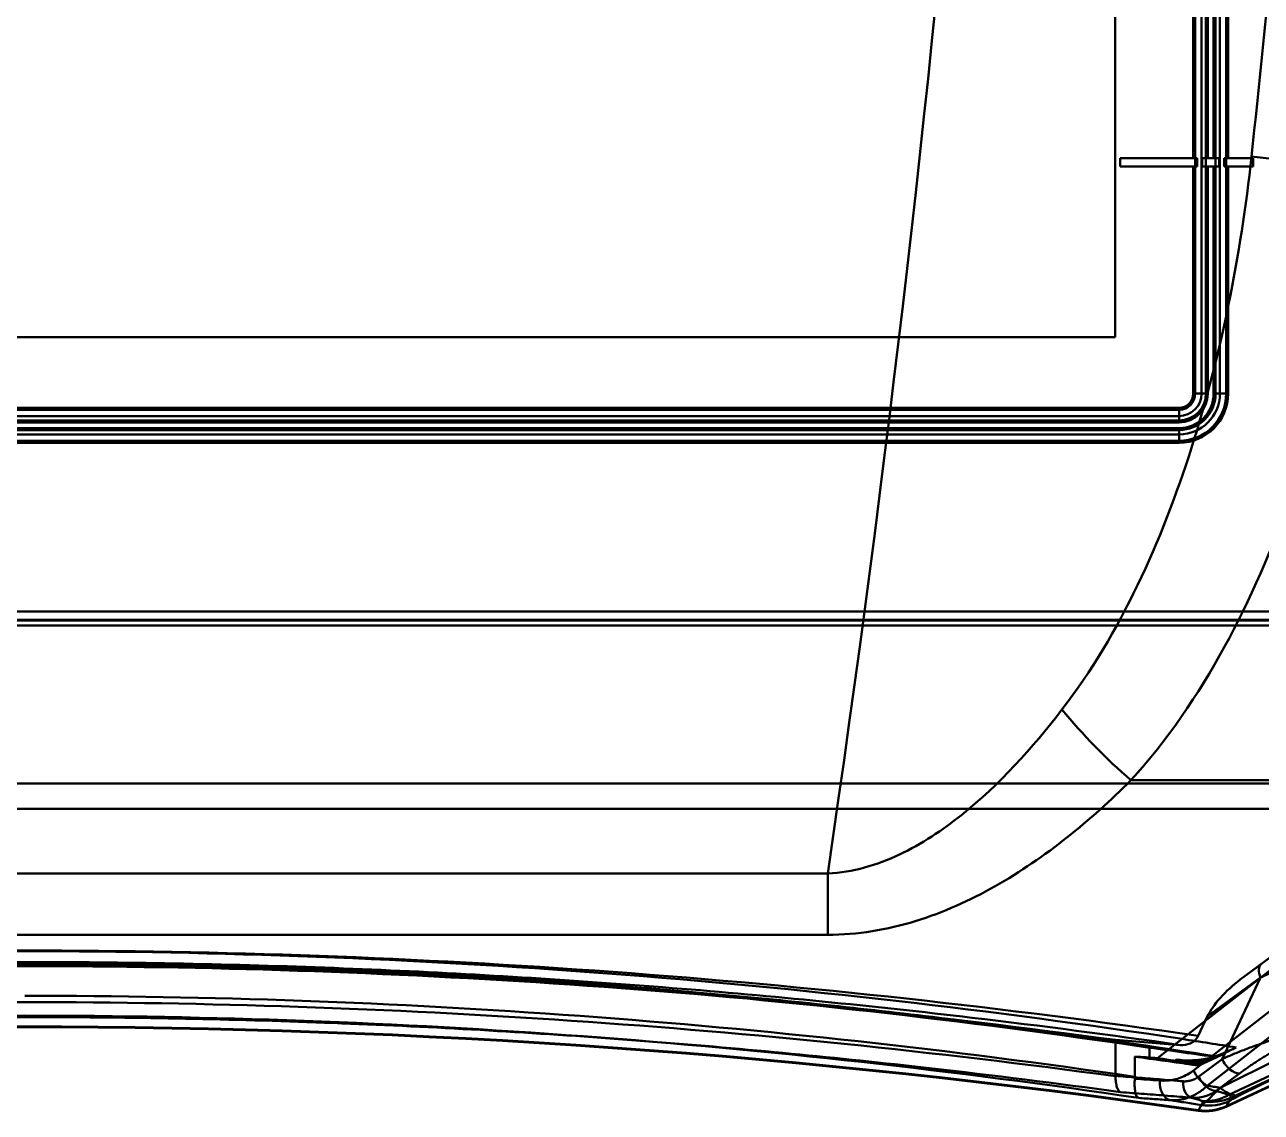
# Model space of a CAD drawing. Header units: millimetres. Extents: x -142 to 142, y -208 to 161.
# Drawn here: x 0 to 74.4, y -133.6 to -68.2 of the extents above; entities that cross this region are included whole.
import ezdxf

# ---------------------------------------------------------------- set-up
doc = ezdxf.new("R2010")
doc.units = ezdxf.units.MM
doc.layers.add('1', color=7, linetype='Continuous', true_color=0xffffff)

msp = doc.modelspace()

# ---------------------------------------------------------------- linework, layer by layer
at = {"layer": '1', "color": 251, "linetype": 'Continuous', "lineweight": 50}
for p, q in [((70.417, 95.7, 24.5), (70.417, -90.4, 24.5)), ((70.797, 95.7, 24.675), (70.797, -90.4, 24.675)), ((71.06, 95.7, 25.07), (71.06, -90.4, 25.07)), ((71.64, 95.7, 25.07), (71.64, -90.4, 25.07)), ((71.903, -90.4, 24.675), (71.903, 95.7, 24.675)), ((72.283, 95.7, 24.5), (72.283, -90.4, 24.5)), ((65.6, -87, 24.72), (65.6, 87, 24.72)), ((65.6, -87, 24.5), (65.6, 87, 24.5)), ((70.3, -61.242, 24.72), (70.3, -76.242, 24.72)), ((71.177, -61.242, 24.85), (71.177, -76.242, 24.85)), ((71.523, -61.242, 24.85), (71.523, -76.242, 24.85)), ((72.4, -61.242, 24.72), (72.4, -76.242, 24.72)), ((70.533, -76.242, 24.92), (65.902, -76.242, 24.92)), ((65.902, -76.242, 24.92), (65.902, -76.742, 24.92)), ((65.902, -76.242, 24.72), (65.902, -76.742, 24.72)), ((65.902, -76.242, 24.72), (65.902, -76.242, 24.92)), ((70.3, -76.242, 24.72), (65.902, -76.242, 24.72)), ((70.533, -76.242, 24.92), (70.533, -76.742, 24.92)), ((70.841, -76.242, 24.72), (70.841, -76.742, 24.72)), ((71.859, -76.242, 24.72), (70.841, -76.242, 24.72)), ((71.523, -76.242, 24.85), (71.177, -76.242, 24.85)), ((71.859, -76.242, 24.72), (71.859, -76.742, 24.72)), ((73.902, -76.242, 24.92), (72.167, -76.242, 24.92)), ((72.167, -76.242, 24.92), (72.167, -76.742, 24.92)), ((73.902, -76.242, 24.72), (72.4, -76.242, 24.72)), ((73.902, -76.742, 24.92), (73.902, -76.242, 24.92)), ((73.902, -76.242, 24.72), (73.902, -76.242, 24.92)), ((73.902, -76.742, 24.72), (73.902, -76.242, 24.72)), ((65.902, -76.742, 24.92), (70.533, -76.742, 24.92)), ((65.902, -76.742, 24.72), (70.3, -76.742, 24.72)), ((65.902, -76.742, 24.72), (65.902, -76.742, 24.92)), ((70.3, -76.742, 24.72), (70.3, -90.4, 24.72)), ((70.841, -76.742, 24.72), (71.859, -76.742, 24.72)), ((71.177, -76.742, 24.85), (71.177, -90.4, 24.85)), ((71.523, -76.742, 24.85), (71.177, -76.742, 24.85)), ((71.523, -76.742, 24.85), (71.523, -90.4, 24.85)), ((72.167, -76.742, 24.92), (73.902, -76.742, 24.92)), ((72.4, -76.742, 24.72), (72.4, -90.4, 24.72)), ((72.4, -76.742, 24.72), (73.902, -76.742, 24.72)), ((73.902, -76.742, 24.72), (73.902, -76.742, 24.92)), ((-65.6, -87, 24.72), (65.6, -87, 24.72)), ((-65.6, -87, 24.5), (65.6, -87, 24.5)), ((65.6, -87, 24.72), (65.6, -87, 24.5)), ((69.45, -91.25, 24.72), (-69.45, -91.25, 24.72)), ((69.45, -91.367, 24.5), (-69.45, -91.367, 24.5)), ((69.45, -91.747, 24.675), (-69.45, -91.747, 24.675)), ((69.45, -92.01, 25.07), (-69.45, -92.01, 25.07)), ((69.45, -92.127, 24.85), (-69.45, -92.127, 24.85)), ((69.45, -92.473, 24.85), (-69.45, -92.473, 24.85)), ((69.45, -92.59, 25.07), (-69.45, -92.59, 25.07)), ((-69.45, -92.853, 24.675), (69.45, -92.853, 24.675)), ((69.45, -93.233, 24.5), (-69.45, -93.233, 24.5)), ((69.45, -93.35, 24.72), (-69.45, -93.35, 24.72)), ((-92.003, -103.5, 24), (92.003, -103.5, 24)), ((-92.003, -103.5, 24.72), (92.003, -103.5, 24.72)), ((94.195, -113.658, -17.978), (66.553, -113.658, -17.978)), ((72.282, -133.294), (114.262, -113.719)), ((72.304, -133.255, 0.6), (114.146, -113.744, 0.6)), ((112.799, -113.757, -9.71), (72.442, -132.576, -9.71)), ((113.065, -113.869, -8.466), (72.594, -132.741, -8.466)), ((69.626, -129.219, 7.793), (87.374, -115.38, 24.286)), ((70.323, -131.111, 8.44), (88.421, -116.998, 25.258)), ((71.139, -132.03, 8.332), (89.238, -117.918, 25.151)), ((48.305, -119.271, -15), (-48.305, -119.271, -15)), ((-48.305, -122.952, -14.298), (48.305, -122.952, -14.298)), ((73.126, -125.651, -13.229), (76.21, -123.36, -14.137)), ((73.126, -125.651, -13.229), (74.391, -124.726, -14.29)), ((71.145, -127.868, -12.352), (74.348, -125.526, -15.039)), ((72.035, -130.428, -13.098), (74.348, -125.526, -15.039)), ((71.145, -127.868, -12.352), (70.595, -129.032, -11.891)), ((65.616, -129.28, -7.713), (65.616, -131.442, -7.713)), ((68.149, -130.371, 6.42), (69.626, -129.219, 7.793)), ((67.671, -130.405, 5), (67.671, -129.748, 5)), ((72.055, -130.156, -5), (70.632, -130.819, -5)), ((70.712, -130.763, 5.953), (72.883, -129.727, 7.187)), ((66.789, -130.274, 5.156), (66.789, -131.493, 5.156)), ((70.632, -130.819, 5), (71.711, -130.316, 5)), ((70.634, -131.477, -11.923), (72.035, -130.428, -13.098)), ((71.91, -132.151, 8.188), (75.43, -130.41, 10.263)), ((73.177, -132.569, 6.391), (76.697, -130.828, 8.466)), ((71.681, -132.344, -11.449), (73.082, -131.294, -12.625)), ((70.587, -133.546, 0.6), (70.587, -133.546)), ((72.282, -133.294, 0.6), (72.282, -133.294))]:
    msp.add_line(p, q, dxfattribs=at)
at = {"layer": '1', "color": 251, "linetype": 'Continuous', "lineweight": 50, "extrusion": (0, 0, -1)}
for centre, radius, start, end in [((1114, 51.8, 15), 1174.827, 181.210623, 188.372823), ((1114, 51.8, 22.5), 1194.67, 185.534115, 186.147589), ((-69.45, -90.4, -24.5), 2.833, 180, 270), ((-69.45, -90.4, -24.72), 2.95, 180, 270), ((-69.45, -90.4, -24.5), 0.967, 180, 270), ((-69.45, -90.4, -24.675), 1.347, 180, 270), ((-69.45, -90.4, -25.07), 1.61, 180, 270), ((-69.45, -90.4, -24.72), 0.85, 180, 270), ((-69.45, -90.4, -24.85), 2.073, 180, 270), ((-69.45, -90.4, -24.85), 1.727, 180, 270), ((-69.45, -90.4, -25.07), 2.19, 180, 270), ((0, -625.5), 496.993, 81.83474, 98.16526), ((0, -625.5, 5), 499.698, 97.94728, 98.12595)]:
    msp.add_arc(centre, radius, start, end, dxfattribs=at)
at = {"layer": '1', "color": 251, "linetype": 'Continuous', "lineweight": 50, "extrusion": (0, -1, 0)}
for centre, radius, start, end in [((71.06, 24.07, 76.242), 1, 121.78833, 139.4584), ((71.177, 24.35, 76.242), 0.5, 90, 132.26858), ((71.523, 24.35, 76.242), 0.5, 47.73142, 90), ((71.64, 24.07, 76.242), 1, 40.5416, 58.21167), ((71.06, 24.07, 76.742), 1, 121.78833, 139.4584), ((71.177, 24.35, 76.742), 0.5, 90, 132.26858), ((71.523, 24.35, 76.742), 0.5, 47.73142, 90), ((71.64, 24.07, 76.742), 1, 40.5416, 58.21167), ((71.06, 24.07, 90.4), 1, 90, 139.4584), ((70.417, 25, 90.4), 0.5, 270, 319.4584), ((71.177, 24.35, 90.4), 0.5, 90, 139.4584), ((71.523, 24.35, 90.4), 0.5, 40.5416, 90), ((71.64, 24.07, 90.4), 1, 40.5416, 90)]:
    msp.add_arc(centre, radius, start, end, dxfattribs=at)
at = {"layer": '1', "color": 251, "linetype": 'Continuous', "lineweight": 50, "extrusion": (0.10709, 0.994249, -1.3798e-15)}
msp.add_arc((-88.144, -15, -67.796), 10, 270, 311.40962, dxfattribs=at)
at = {"layer": '1', "color": 251, "linetype": 'Continuous', "lineweight": 50}
for centre, radius, start, end in [((69.45, -90.4, 24.675), 2.453, 270, 0), ((0, -625.5, 0.6), 497.035, 81.83287, 98.16713), ((0, -625.5, 0.6), 496.993, 81.83474, 98.16526), ((0, -625.5, 5), 500.35, 81.75988, 82.22703), ((0, -625.5, 5), 499.698, 81.87405, 82.21684)]:
    msp.add_arc(centre, radius, start, end, dxfattribs=at)
at = {"layer": '1', "color": 251, "linetype": 'Continuous', "lineweight": 50, "extrusion": (0, 1, 0)}
msp.add_arc((-72.283, 25, -90.4), 0.5, 270, 319.4584, dxfattribs=at)
at = {"layer": '1', "color": 251, "linetype": 'Continuous', "lineweight": 50, "extrusion": (-1, 0, 0)}
for centre, radius, start, end in [((92.01, 24.07, -69.45), 1, 90, 139.4584), ((91.367, 25, -69.45), 0.5, 270, 319.4584), ((92.127, 24.35, -69.45), 0.5, 90, 139.4584), ((92.473, 24.35, -69.45), 0.5, 40.5416, 90), ((92.59, 24.07, -69.45), 1, 40.5416, 90)]:
    msp.add_arc(centre, radius, start, end, dxfattribs=at)
at = {"layer": '1', "color": 251, "linetype": 'Continuous', "lineweight": 50, "extrusion": (1, 0, 0)}
for centre, radius, start, end in [((-93.233, 25, 69.45), 0.5, 270, 319.4584), ((-119.271, -5, 48.305), 10, 248.4, 270)]:
    msp.add_arc(centre, radius, start, end, dxfattribs=at)
at = {"layer": '1', "color": 251, "linetype": 'Continuous', "lineweight": 50, "extrusion": (0.682066, 0.679937, -0.269206)}
msp.add_arc((-124.873, -16.573, -27.047), 10, 254.8878, 289.47124, dxfattribs=at)
at = {"layer": '1', "color": 251, "linetype": 'Continuous', "lineweight": 50, "extrusion": (0.668371, 0.488622, -0.560829)}
msp.add_arc((-145.592, -19.413, -3.209), 1, 292.29374, 358.79214, dxfattribs=at)
at = {"layer": '1', "color": 251, "linetype": 'Continuous', "lineweight": 50, "extrusion": (0.664362, 0.497851, -0.557466)}
for centre, start in [((-147.957, -21.418, -9.774), 200.62011), ((-147.957, -21.418, -11.883), 200.62017)]:
    msp.add_arc(centre, 1, start, 292.67255, dxfattribs=at)
at = {"layer": '1', "color": 251, "linetype": 'Continuous', "lineweight": 50, "extrusion": (0.63609, 0.495984, 0.591091)}
msp.add_arc((-147.138, 20.592, -15.309), 1.2, 65.25515, 127.16442, dxfattribs=at)
at = {"layer": '1', "color": 251, "linetype": 'Continuous', "lineweight": 50, "extrusion": (0.73146, -0.054363, 0.679714)}
msp.add_arc((-126.236, -49.319, 61.551), 1.2, 92.89196, 174.54268, dxfattribs=at)
at = {"layer": '1', "color": 251, "linetype": 'Continuous', "lineweight": 50, "extrusion": (0.764494, -0.0636, -0.641486)}
msp.add_arc((-125.48, 44.019, 68.804), 1, 185.21714, 266.94522, dxfattribs=at)
at = {"layer": '1', "color": 251, "linetype": 'Continuous', "lineweight": 50, "extrusion": (0.79247, 0.392043, 0.467219)}
msp.add_arc((-148.275, 2.322, 9.003), 3, 133.36309, 177.17215, dxfattribs=at)
at = {"layer": '1', "color": 251, "linetype": 'Continuous', "lineweight": 50, "extrusion": (0.036731, 0.065168, 0.997198)}
msp.add_arc((-125.981, 78.653, -0.694), 3, 111.17111, 144.33126, dxfattribs=at)
at = {"layer": '1', "color": 251, "linetype": 'Continuous', "lineweight": 50, "extrusion": (0.397592, -0.121404, 0.909495)}
msp.add_arc((-103.508, -100.154, 36.067), 3, 189.65988, 224.69213, dxfattribs=at)
at = {"layer": '1', "color": 251, "linetype": 'Continuous', "lineweight": 50, "extrusion": (-0.036722, -0.065163, 0.997199)}
msp.add_arc((125.975, -78.662, -2.458), 3, 291.15696, 324.32684, dxfattribs=at)
at = {"layer": '1', "color": 251, "linetype": 'Continuous', "lineweight": 50, "extrusion": (-5.55112e-17, 0.368125, 0.929776)}
msp.add_ellipse((73.181, -126.849, -12.755), major_axis=(2.082, 1.914, -0.758), ratio=0.341572, start_param=1.27016, end_param=2.430776, dxfattribs=at)
at = {"layer": '1', "color": 251, "linetype": 'Continuous', "lineweight": 50, "extrusion": (0.680721, 0, -0.732543)}
msp.add_ellipse((32.326, -625.5, -26.869), major_axis=(497.47, 0, 462.277), ratio=0.730995, start_param=4.781722, end_param=4.784463, dxfattribs=at)
at = {"layer": '1', "color": 251, "linetype": 'Continuous', "lineweight": 50, "extrusion": (0, -0.766044, 0.642788)}
msp.add_ellipse((0, -587.02, -537.794), major_axis=(0, 461.742, 550.283), ratio=0.640552, start_param=6.128897, end_param=6.134532, dxfattribs=at)
at = {"layer": '1', "color": 251, "linetype": 'Continuous', "lineweight": 50}
for points, knots in [([(73.8, -76.137, -22.5), (73.478, -79.122, -22.5), (73.018, -82.103, -22.386), (71.827, -87.949, -21.949), (71.095, -90.828, -21.624), (69.296, -96.486, -20.783), (68.224, -99.27, -20.262), (65.677, -104.552, -19.091), (64.203, -107.07, -18.437), (62.402, -109.408, -17.76)], [0, 0, 0, 0, 0.25, 0.25, 0.5, 0.5, 0.75, 0.75, 1, 1, 1, 1]), ([(66.553, -113.658, -17.978), (68.762, -111.211, -18.946), (70.586, -108.525, -19.897), (73.736, -102.794, -21.621), (75.064, -99.718, -22.402), (77.262, -93.421, -23.669), (78.14, -90.197, -24.16), (79.532, -83.614, -24.826), (80.048, -80.23, -25), (80.376, -76.845, -25)], [0, 0, 0, 0, 0.25, 0.25, 0.5, 0.5, 0.75, 0.75, 1, 1, 1, 1]), ([(62.402, -109.408, -17.76), (60.619, -111.721, -17.09), (58.656, -113.911, -16.46), (55.202, -116.665, -15.683), (53.975, -117.485, -15.454), (51.268, -118.763, -15.11), (49.814, -119.199, -15), (48.305, -119.271, -15)], [0, 0, 0, 0, 0.5, 0.5, 0.75, 0.75, 1, 1, 1, 1]), ([(-71.761, -130.281, 5.599), (-69.378, -129.904, 6.051), (-62.463, -128.865, 7.296), (-50.944, -127.402, 9.049), (-37.18, -126.074, 10.64), (-23.356, -125.16, 11.735), (-9.489, -124.664, 12.33), (4.402, -124.586, 12.423), (18.313, -124.931, 12.01), (32.313, -125.702, 11.086), (46.313, -126.906, 9.644), (59.503, -128.449, 7.794), (67.936, -129.675, 6.325), (71.761, -130.281, 5.599)], [0, 0, 0, 0, 0.050806, 0.146967, 0.242969, 0.338789, 0.434529, 0.53033, 0.626213, 0.722587, 0.821067, 0.918459, 1, 1, 1, 1]), ([(69.53, -129.582, -10.997), (65.357, -128.98, -11.236), (55.19, -127.648, -11.764), (38.97, -126.042, -12.401), (20.878, -124.928, -12.843), (2.754, -124.488, -13.018), (-15.43, -124.724, -12.924), (-33.796, -125.649, -12.557), (-51.864, -127.25, -11.922), (-63.803, -128.755, -11.325), (-69.53, -129.582, -10.997)], [0, 0, 0, 0, 0.090753, 0.220595, 0.350439, 0.480302, 0.610093, 0.741142, 0.875464, 1, 1, 1, 1]), ([(65.929, -132.416, -6.851), (62.097, -131.889, -7.06), (52.743, -130.717, -7.526), (37.817, -129.287, -8.096), (21.155, -128.269, -8.502), (4.472, -127.827, -8.679), (-12.323, -127.962, -8.625), (-29.572, -128.701, -8.329), (-47.409, -130.115, -7.765), (-59.631, -131.552, -7.194), (-65.842, -132.404, -6.855), (-65.929, -132.416, -6.851)], [0, 0, 0, 0, 0.087816, 0.213966, 0.340103, 0.466289, 0.59225, 0.720791, 0.85767, 0.998004, 1, 1, 1, 1]), ([(65.929, -132.416, -6.851), (65.885, -132.403, -6.962), (65.802, -132.335, -7.182), (65.719, -132.16, -7.418), (65.67, -131.973, -7.565), (65.642, -131.815, -7.648), (65.624, -131.641, -7.7), (65.618, -131.521, -7.713), (65.617, -131.461, -7.713)], [0, 0, 0, 0, 0.25, 0.5, 0.625, 0.75, 0.875, 1, 1, 1, 1]), ([(67.007, -132.766, 3.954), (66.966, -132.75, 4.1), (66.889, -132.672, 4.388), (66.819, -132.466, 4.705), (66.783, -132.242, 4.91), (66.769, -132.049, 5.032), (66.768, -131.836, 5.117), (66.777, -131.686, 5.145), (66.784, -131.611, 5.152)], [0, 0, 0, 0, 0.25, 0.5, 0.625, 0.75, 0.875, 1, 1, 1, 1]), ([(68.931, -132.905, 5.747), (68.979, -132.908, 5.803), (69.074, -132.911, 5.917), (69.265, -132.906, 6.145), (69.504, -132.881, 6.428), (69.789, -132.82, 6.765), (70.166, -132.697, 7.208), (70.627, -132.462, 7.744), (70.974, -132.189, 8.143), (71.139, -132.03, 8.332)], [0, 0, 0, 0, 0.0625, 0.125, 0.25, 0.375, 0.5, 0.75, 1, 1, 1, 1]), ([(70.785, -133.192, 5.401), (70.81, -133.18, 5.562), (70.885, -133.141, 6.049), (71.102, -132.96, 6.779), (71.4, -132.674, 7.425), (71.635, -132.436, 7.812), (71.764, -132.303, 7.996), (71.844, -132.22, 8.104), (71.885, -132.177, 8.156), (71.91, -132.151, 8.188)], [0, 0, 0, 0, 0.1506, 0.455612, 0.714625, 0.854526, 0.926545, 0.955748, 1, 1, 1, 1]), ([(72.304, -133.255, 0.6), (72.33, -133.209, 1.312), (72.386, -133.11, 2.827), (72.446, -133.003, 4.458), (72.478, -132.947, 5.322)], [0, 0, 0, 0, 0.488549, 1, 1, 1, 1]), ([(70.609, -133.506, 0.6), (70.636, -133.459, 1.323), (70.692, -133.358, 2.862), (70.753, -133.25, 4.521), (70.785, -133.192, 5.401)], [0, 0, 0, 0, 0.48872, 1, 1, 1, 1])]:
    msp.add_open_spline(points, degree=3, knots=knots, dxfattribs=at)
for points, degree in [([(92.041, -104.038, 24.716), (-92.041, -104.038, 24.716)], 1), ([(92.01, -104, 24), (-92.01, -104, 24)], 1), ([(92.041, -104.337, 25), (-92.041, -104.337, 25)], 1), ([(-88.482, -113.848, 25), (88.482, -113.848, 25)], 1), ([(-87.374, -115.38, 24.286), (87.374, -115.38, 24.286)], 1), ([(-67.671, -129.748, 5), (-45.291, -126.411, 8.996), (0, -123.052, 12.992), (45.291, -126.411, 8.996), (67.671, -129.748, 5)], 3), ([(-65.616, -129.28, -7.713), (-43.744, -126.305, -8.896), (0, -123.369, -10.076), (43.744, -126.305, -8.896), (65.616, -129.28, -7.713)], 3), ([(74.348, -125.526, -15.039), (74.52, -125.451, -15.184), (74.878, -125.292, -15.454), (75.443, -125.033, -15.803), (76.032, -124.758, -16.096), (76.436, -124.564, -16.255), (76.641, -124.465, -16.324)], 3), ([(65.617, -131.461, -7.713), (54.758, -129.979, -8.3), (32.925, -127.751, -9.187), (0, -126.63, -9.636), (-32.925, -127.75, -9.187), (-54.758, -129.979, -8.3), (-65.617, -131.461, -7.713)], 3), ([(66.789, -131.493, 5.156), (55.719, -129.869, 7.106), (33.422, -127.425, 10.032), (11.096, -126.62, 10.994), (0, -126.62, 10.994)], 3), ([(0, -127.817, 9.878), (-22.423, -127.817, 9.878), (-44.845, -129.474, 7.903), (-67.007, -132.766, 3.954)], 3), ([(67.007, -132.766, 3.954), (44.845, -129.474, 7.903), (22.423, -127.817, 9.878), (0, -127.817, 9.878)], 3), ([(72.035, -130.428, -13.098), (72.247, -130.331, -13.276), (72.693, -130.137, -13.606), (73.418, -129.848, -14.012), (74.195, -129.563, -14.32), (74.741, -129.382, -14.441), (75.019, -129.295, -14.475)], 3), ([(72.055, -130.156, -5), (71.132, -130.586, -5), (70.097, -130.742, -5), (69.089, -130.601, -5)], 3), ([(71.881, -130.174, -7.358), (71.06, -130.482, -7.406), (70.168, -130.579, -7.458), (69.3, -130.454, -7.508)], 3), ([(72.253, -130.018, -7.336), (72.192, -130.047, -7.339), (72.069, -130.101, -7.347), (71.944, -130.15, -7.354), (71.881, -130.174, -7.358)], 3), ([(67.671, -130.405, 5), (67.377, -130.361, 5.052), (67.083, -130.318, 5.104), (66.789, -130.274, 5.156)], 3), ([(70.836, -130.677, -7.419), (70.324, -130.602, -7.449), (69.812, -130.527, -7.479), (69.3, -130.454, -7.508)], 3), ([(71.761, -130.281, 5.599), (71.745, -130.293, 5.399), (71.728, -130.304, 5.2), (71.711, -130.316, 5)], 3), ([(65.616, -131.442, -7.713), (65.616, -131.445, -7.713), (65.616, -131.452, -7.713), (65.617, -131.458, -7.713), (65.617, -131.461, -7.713)], 3), ([(66.789, -131.493, 5.156), (66.789, -131.513, 5.156), (66.788, -131.552, 5.156), (66.786, -131.591, 5.153), (66.784, -131.611, 5.152)], 3), ([(66.784, -131.611, 5.152), (67.024, -131.628, 5.374), (67.513, -131.663, 5.829), (68.021, -131.7, 6.301), (68.28, -131.719, 6.542)], 3), ([(68.28, -131.719, 6.542), (68.434, -131.731, 6.685), (68.735, -131.73, 6.965), (69.145, -131.672, 7.346), (69.562, -131.551, 7.733), (69.964, -131.363, 8.107), (70.206, -131.201, 8.332), (70.323, -131.111, 8.44)], 3), ([(70.197, -132.752, -10.438), (70.706, -132.801, -10.795), (71.231, -132.656, -11.152), (71.681, -132.344, -11.449)], 3), ([(71.139, -132.03, 8.332), (71.267, -132.05, 8.308), (71.524, -132.09, 8.261), (71.781, -132.131, 8.212), (71.91, -132.151, 8.188)], 3), ([(65.929, -132.416, -6.851), (66.404, -132.452, -7.249), (67.352, -132.524, -8.047), (68.775, -132.636, -9.243), (69.723, -132.713, -10.04), (70.197, -132.752, -10.438)], 3), ([(67.007, -132.766, 3.954), (67.307, -132.787, 4.234), (67.927, -132.831, 4.812), (68.589, -132.88, 5.429), (68.931, -132.905, 5.747)], 3), ([(68.931, -132.905, 5.747), (69.236, -132.952, 5.69), (69.851, -133.046, 5.577), (70.473, -133.143, 5.46), (70.785, -133.192, 5.401)], 3), ([(70.197, -132.752, -10.438), (70.293, -132.782, -10.218), (70.49, -132.842, -9.765), (70.698, -132.905, -9.287), (70.804, -132.938, -9.042)], 3), ([(70.804, -132.938, -9.042), (70.827, -132.945, -8.989), (70.866, -132.958, -8.881), (70.898, -132.975, -8.714), (70.903, -132.983, -8.601), (70.901, -132.987, -8.544)], 3), ([(72.442, -132.576, -9.71), (72.494, -132.621, -9.504), (72.572, -132.694, -9.086), (72.594, -132.731, -8.67), (72.594, -132.741, -8.466)], 3), ([(72.478, -132.947, 5.322), (72.48, -132.942, 5.389), (72.496, -132.929, 5.519), (72.549, -132.895, 5.7), (72.636, -132.846, 5.881), (72.766, -132.777, 6.062), (72.944, -132.685, 6.237), (73.094, -132.61, 6.342), (73.177, -132.569, 6.391)], 3), ([(70.587, -133.546), (71.163, -133.628), (71.755, -133.54), (72.282, -133.294)], 3), ([(72.282, -133.294, 0.6), (71.755, -133.54, 0.6), (71.163, -133.628, 0.6), (70.587, -133.546, 0.6)], 3), ([(70.609, -133.506, 0.6), (71.185, -133.589, 0.6), (71.777, -133.501, 0.6), (72.304, -133.255, 0.6)], 3)]:
    msp.add_open_spline(points, degree=degree, dxfattribs=at)
at = {"layer": '1', "color": 251, "linetype": 'Continuous', "lineweight": 50, "extrusion": (-1.42032e-15, -0.368125, -0.929776)}
msp.add_open_spline([(48.305, -122.952, -14.298), (50.092, -122.952, -14.298), (51.892, -122.646, -14.419), (55.266, -121.61, -14.829), (56.854, -120.892, -15.113), (59.893, -119.177, -15.793), (61.34, -118.177, -16.188), (64.053, -116.03, -17.038), (65.332, -114.875, -17.496), (66.553, -113.658, -17.978)], degree=3, knots=[0, 0, 0, 0, 0.25, 0.25, 0.5, 0.5, 0.75, 0.75, 1, 1, 1, 1], dxfattribs=at)
at = {"layer": '1', "color": 251, "linetype": 'Continuous', "lineweight": 50, "extrusion": (4.0834e-05, -8.75687e-05, -1)}
msp.add_open_spline([(114.262, -113.719, 0.6), (100.268, -120.244, 0.6), (86.275, -126.769, 0.6), (72.282, -133.294, 0.6)], degree=3, dxfattribs=at)
at = {"layer": '1', "color": 251, "linetype": 'Continuous', "lineweight": 50, "extrusion": (3.14152e-17, 0.368125, 0.929776)}
msp.add_open_spline([(70.595, -129.032, -11.89), (58.925, -127.326, -12.566), (35.441, -124.76, -13.582), (0, -123.47, -14.093), (-35.441, -124.76, -13.582), (-58.925, -127.326, -12.566), (-70.595, -129.032, -11.891)], degree=3, dxfattribs=at)
at = {"layer": '1', "color": 251, "linetype": 'Continuous', "lineweight": 50, "extrusion": (1.61329e-16, -0.766044, 0.642788)}
msp.add_open_spline([(-69.626, -129.219, 7.793), (-58.232, -127.481, 9.864), (-35.131, -124.84, 13.011), (0, -123.488, 14.623), (35.131, -124.84, 13.011), (58.232, -127.481, 9.864), (69.626, -129.219, 7.793)], degree=3, dxfattribs=at)
at = {"layer": '1', "color": 251, "linetype": 'Continuous', "lineweight": 50, "extrusion": (0.642788, 2.40442e-10, 0.766044)}
msp.add_open_spline([(65.616, -129.28, -7.713), (66.921, -129.376, -8.808), (68.226, -129.476, -9.902), (69.53, -129.582, -10.997)], degree=3, dxfattribs=at)
at = {"layer": '1', "color": 251, "linetype": 'Continuous', "lineweight": 50, "extrusion": (-0.642788, 2.88354e-12, -0.766044)}
msp.add_open_spline([(69.53, -129.582, -10.997), (69.731, -129.598, -11.165), (69.93, -129.572, -11.332), (70.31, -129.403, -11.651), (70.489, -129.257, -11.801), (70.595, -129.032, -11.89)], degree=3, knots=[0, 0, 0, 0, 0.5, 0.5, 1, 1, 1, 1], dxfattribs=at)
at = {"layer": '1', "color": 251, "linetype": 'Continuous', "lineweight": 50, "extrusion": (3.43951e-13, -0.766044, 0.642788)}
msp.add_open_spline([(69.626, -129.219, 7.793), (70.712, -129.384, 7.596), (71.798, -129.554, 7.394), (72.883, -129.727, 7.187)], degree=3, dxfattribs=at)
at = {"layer": '1', "color": 251, "linetype": 'Continuous', "lineweight": 50, "extrusion": (-0.422554, 0.90617, 0.017452)}
for points in [[(70.836, -130.677, -7.419), (71.194, -130.511, -7.398), (71.551, -130.345, -7.377), (71.909, -130.178, -7.356)], [(70.632, -130.819, -5), (70.7, -130.772, -5.806), (70.768, -130.725, -6.612), (70.836, -130.677, -7.419)]]:
    msp.add_open_spline(points, degree=3, dxfattribs=at)
at = {"layer": '1', "color": 251, "linetype": 'Continuous', "lineweight": 50, "extrusion": (0.422554, -0.90617, 0.017452)}
msp.add_open_spline([(72.883, -129.727, 7.187), (72.742, -129.795, 7.107), (72.469, -129.925, 6.923), (72.176, -130.068, 6.625), (71.987, -130.161, 6.342), (71.874, -130.219, 6.11), (71.796, -130.26, 5.86), (71.769, -130.276, 5.687), (71.761, -130.281, 5.599)], degree=3, knots=[0, 0, 0, 0, 0.25, 0.5, 0.625, 0.75, 0.875, 1, 1, 1, 1], dxfattribs=at)
at = {"layer": '1', "color": 251, "linetype": 'Continuous', "lineweight": 50, "extrusion": (-0.422554, 0.90617, 0.017455)}
msp.add_open_spline([(71.909, -130.178, -7.356), (72.024, -130.125, -7.349), (72.138, -130.072, -7.342), (72.253, -130.018, -7.336)], degree=3, dxfattribs=at)
at = {"layer": '1', "color": 251, "linetype": 'Continuous', "lineweight": 50, "extrusion": (-0.422555, 0.906169, 0.017452)}
msp.add_open_spline([(72.253, -130.018, -7.336), (72.206, -130.051, -6.784), (72.141, -130.096, -6.013), (72.073, -130.143, -5.214), (72.055, -130.156, -5)], degree=3, knots=[0, 0, 0, 0, 0.733872, 1, 1, 1, 1], dxfattribs=at)
at = {"layer": '1', "color": 251, "linetype": 'Continuous', "lineweight": 50, "extrusion": (-0.404152, 0.866706, 0.292372)}
for points in [[(73.082, -131.294, -12.625), (73.152, -131.242, -12.684), (73.293, -131.138, -12.797), (73.503, -130.988, -12.952), (73.714, -130.84, -13.096), (73.928, -130.696, -13.229), (74.146, -130.553, -13.353), (74.369, -130.41, -13.468), (74.599, -130.267, -13.573), (74.841, -130.122, -13.67), (75.107, -129.967, -13.76), (75.313, -129.852, -13.815), (75.423, -129.793, -13.838)], [(71.681, -132.344, -11.449), (71.799, -132.38, -11.18), (72.044, -132.454, -10.621), (72.307, -132.534, -10.02), (72.442, -132.576, -9.71)]]:
    msp.add_open_spline(points, degree=3, dxfattribs=at)
at = {"layer": '1', "color": 251, "linetype": 'Continuous', "lineweight": 50, "extrusion": (-0.427782, 0.903716, 0.017297)}
msp.add_open_spline([(69.3, -130.454, -7.508), (69.252, -130.487, -6.938), (69.183, -130.536, -6.112), (69.111, -130.586, -5.254), (69.089, -130.601, -5)], degree=3, knots=[0, 0, 0, 0, 0.706626, 1, 1, 1, 1], dxfattribs=at)
at = {"layer": '1', "color": 251, "linetype": 'Continuous', "lineweight": 50, "extrusion": (-0.422554, 0.90617, -0.017452)}
msp.add_open_spline([(70.712, -130.763, 5.953), (70.686, -130.782, 5.635), (70.659, -130.8, 5.318), (70.632, -130.819, 5)], degree=3, dxfattribs=at)
at = {"layer": '1', "color": 251, "linetype": 'Continuous', "lineweight": 50, "extrusion": (0.642788, 1.76572e-10, 0.766044)}
msp.add_open_spline([(65.616, -131.442, -7.713), (66.031, -131.473, -8.06), (66.885, -131.539, -8.777), (68.226, -131.644, -9.903), (69.195, -131.723, -10.715), (69.695, -131.765, -11.135)], degree=3, dxfattribs=at)
at = {"layer": '1', "color": 251, "linetype": 'Continuous', "lineweight": 50, "extrusion": (-0.642788, 9.68214e-12, -0.766044)}
msp.add_open_spline([(69.695, -131.765, -11.135), (69.772, -131.771, -11.199), (69.926, -131.769, -11.329), (70.146, -131.728, -11.514), (70.387, -131.639, -11.716), (70.551, -131.539, -11.854), (70.634, -131.477, -11.923)], degree=3, dxfattribs=at)
at = {"layer": '1', "color": 251, "linetype": 'Continuous', "lineweight": 50, "extrusion": (-0.43073, 0.901449, 0.043135)}
msp.add_open_spline([(70.901, -132.987, -8.544), (70.874, -133.034, -7.829), (70.822, -133.127, -6.407), (70.746, -133.262, -4.332), (70.669, -133.4, -2.23), (70.615, -133.496, -0.753), (70.587, -133.546)], degree=3, dxfattribs=at)
at = {"layer": '1', "color": 251, "linetype": 'Continuous', "lineweight": 50, "extrusion": (-0.422217, 0.905445, 0.043619)}
msp.add_open_spline([(72.594, -132.741, -8.466), (72.568, -132.788, -7.757), (72.516, -132.88, -6.347), (72.44, -133.014, -4.289), (72.363, -133.15, -2.207), (72.309, -133.246, -0.745), (72.282, -133.294)], degree=3, dxfattribs=at)

doc.saveas('drawing.dxf')
